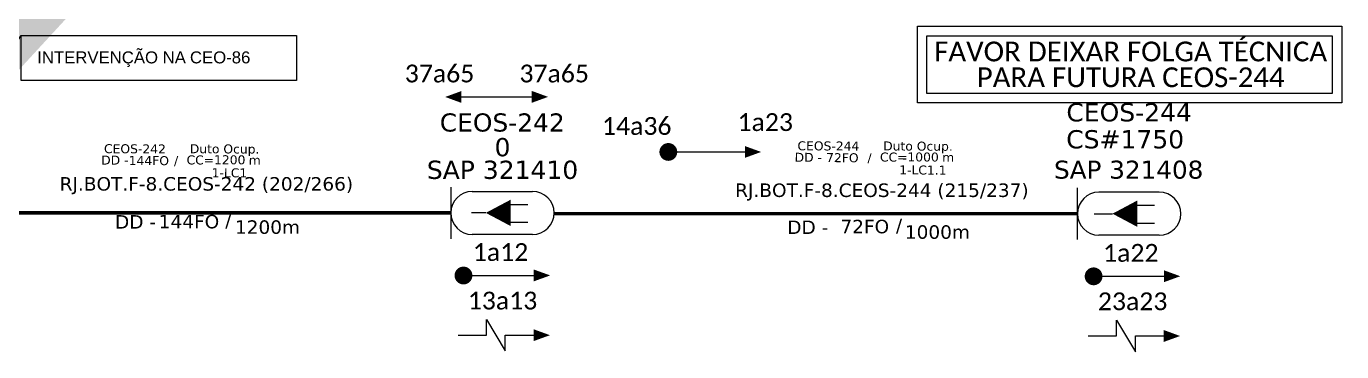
# Model space of a CAD drawing. Extents: x 56439 to 57440, y 58743 to 60492.
# Drawn here: x 56923.9 to 57070.3, y 59747.8 to 59784.1 of the extents above; entities that cross this region are included whole.
import ezdxf
from ezdxf.enums import TextEntityAlignment as Align

# ---------------------------------------------------------------- set-up
doc = ezdxf.new("R2010")
doc.units = 0
doc.layers.get('0').update_dxf_attribs({"linetype": 'CONTINUOUS'})
for name, color, linetype in [('10_4-POSTES', 1, 'CONTINUOUS'), ('20_4-CEOS', 1, 'CONTINUOUS'), ('20_5-CEO', 1, 'CONTINUOUS'), ('40_1-ETIQUETAS', 1, 'CONTINUOUS'), ('LABEL_CABOS', 7, 'CONTINUOUS'), ('SETA', 7, 'CONTINUOUS')]:
    doc.layers.add(name, color=color, linetype=linetype)
doc.styles.add('ARIAL', font='arial.ttf')
doc.styles.add('ROMANS', font='romans.shx')
doc.styles.add('SIREDIT', font='verdana.ttf')
doc.dimstyles.new('CL', dxfattribs={"dimtxt": 1, "dimasz": 2, "dimexe": 0.18, "dimexo": 0.0625, "dimgap": 0.09, "dimtad": 0, "dimdec": 0, "dimrnd": 1, "dimzin": 0, "dimtxsty": 'SIREDIT', "dimblk": 'NONE', "dimcen": 0, "dimse1": 1, "dimse2": 1, "dimsd1": 1, "dimsd2": 1, "dimclrt": 7, "dimazin": 3, "dimtfac": 1, "dimtdec": 0, "dimtofl": 0, "dimtmove": 0, "dimatfit": 3, "dimtolj": 1, "dimtzin": 0})

# ---------------------------------------------------------------- blocks, each defined once
blk = doc.blocks.new('*U44')
at = {"layer": '20_5-CEO'}
for p, q in [((-1.557, 1.264), (1.8, 1.264)), ((1.8, -1.13), (-1.557, -1.13))]:
    blk.add_line(p, q, dxfattribs=at)
blk.add_lwpolyline([(-2.753, 1.51), (-2.753, -1.376)], dxfattribs=at)
for centre, start, end in [((-1.557, 0.067), 90, 270), ((1.8, 0.067), 270, 90)]:
    blk.add_arc(centre, 1.197, start, end, dxfattribs=at)
at = {"layer": '20_5-CEO', "color": 7, "style": 'SIREDIT'}
for tag, height, p in [('FID', 1.01, (0.11, 5.605)), ('LOCAL', 1.014, (0.122, 4.234)), ('SAP', 1.014, (0.122, 2.974)), ('FIBRAS_RESERVA', 1.014, (0.122, -1.941))]:
    blk.add_attdef(tag, text='', height=height, dxfattribs=at).set_placement(p, align=Align.TOP_CENTER)
for tag, flags, p in [('ID_ATIVIDADE', 3, (0.11, -3.509)), ('FATOR', 1, (0.11, -4.821))]:
    blk.add_attdef(tag, text='', height=1.01, dxfattribs=dict(at, flags=flags)).set_placement(p, align=Align.TOP_CENTER)
at = {"layer": '20_5-CEO', "color": 7, "style": 'SIREDIT', "flags": 3}
blk.add_attdef('QTDE', (-4.877, -7.055), '', height=1.01, dxfattribs=at)
blk = doc.blocks.new('INST_CB_DT_OCUP_CFOA-SM-D1')
at = {"layer": 'LABEL_CABOS', "color": 0, "style": 'SIREDIT'}
for tag, flags, p in [('ID_ATIVIDADE', 3, (1.31, 2.67)), ('FATOR', 1, (11.56, 2.55))]:
    blk.add_attdef(tag, text='', height=1, rotation=359.69, dxfattribs=dict(at, flags=flags)).set_placement(p, align=Align.MIDDLE_CENTER)
for tag, p in [('DESTINO_CABO', (3.13, 1.26)), ('TIPO_CABO', (13.11, 1.24)), ('TIPO_CABO', (1.11, 0)), ('CABO', (4.69, -0.05)), ('/', (7.71, -0.05)), ('LANCE', (10.41, 0.02)), ('UND', (16.46, 0)), ('FID', (13.65, -1.41))]:
    blk.add_attdef(tag, text='', height=1, rotation=359.69, dxfattribs=at).set_placement(p, align=Align.MIDDLE_CENTER)
blk.add_attdef('QTDE', (11.93, -0.45), '', height=1, rotation=359.69, dxfattribs=at)
blk = doc.blocks.new('INST_CB_DT_OCUP_CFOA-SM-D0')
at = {"layer": 'LABEL_CABOS', "color": 0, "style": 'SIREDIT'}
for tag, flags, p in [('ID_ATIVIDADE', 3, (1.31, 2.67)), ('FATOR', 1, (11.56, 2.55))]:
    blk.add_attdef(tag, text='', height=1, rotation=359.69, dxfattribs=dict(at, flags=flags)).set_placement(p, align=Align.MIDDLE_CENTER)
for tag, p in [('DESTINO_CABO', (3.13, 1.26)), ('TIPO_CABO', (13.11, 1.24)), ('TIPO_CABO', (1.11, 0)), ('CABO', (4.69, -0.05)), ('/', (7.71, -0.05)), ('LANCE', (10.41, 0.02)), ('UND', (16.46, 0)), ('FID', (13.65, -1.41))]:
    blk.add_attdef(tag, text='', height=1, rotation=359.69, dxfattribs=at).set_placement(p, align=Align.MIDDLE_CENTER)
blk.add_attdef('QTDE', (11.93, -0.45), '', height=1, rotation=359.69, dxfattribs=at)
blk = doc.blocks.new('*U49')
at = {"color": 3}
blk.add_lwpolyline([(0.00004052, 0.00006618), (0.00019362, 0.00006618), (0.00019362, 0.00004097), (0.00004052, 0.00004097)], close=True, dxfattribs=at)
at = {"color": 3, "style": 'ARIAL'}
blk.add_attdef('SERVIÇO_EM_EMENDA_EXIST', text='', height=0.00000666, dxfattribs=at).set_placement((0.0001321, 0.00005059), align=Align.RIGHT)
blk.add_attdef('FID', (0.00013436, 0.00005059), '', height=0.00000666, dxfattribs=at)
at = {"layer": '10_4-POSTES', "style": 'ROMANS'}
for tag, p, flags in [('ID_ATIVIDADE', (-0.00000676, -0.00000863), 3), ('QTDE', (-0.00000598, -0.00001404), 3), ('FATOR', (-0.00000189, -0.00001133), 1)]:
    blk.add_attdef(tag, p, '', height=0.00000209, dxfattribs=dict(at, flags=flags))
at = {"color": 3}
blk.add_leader([(-0.0000002, 0.00000418), (0.00004052, 0.00006618)], dimstyle='CL', override={"dimgap": 0.09, "dimtad": 0}, dxfattribs=at)

msp = doc.modelspace()

# ---------------------------------------------------------------- linework, layer by layer
at = {"color": 3, "ltscale": 9e-07}
for points in [[(57023.12, 59784.05), (57070.35, 59784.05), (57070.35, 59775.54), (57023.12, 59775.54)], [(57024.17, 59783), (57069.3, 59783), (57069.3, 59776.59), (57024.17, 59776.59)]]:
    msp.add_lwpolyline(points, close=True, dxfattribs=at)
at = {"color": 0, "const_width": 0.99}
for points in [[(56994.91, 59770.07, 1), (56995.9, 59770.07, 1)], [(56972.11, 59756.32, 1), (56973.1, 59756.32, 1)], [(57042.24, 59756.23, 1), (57043.23, 59756.23, 1)]]:
    msp.add_lwpolyline(points, format="xyb", close=True, dxfattribs=at)
at = {"color": 0}
for points in [[(56975.16, 59749.68), (56975.16, 59751.43), (56977.25, 59747.93), (56977.25, 59749.68)], [(57045.29, 59749.59), (57045.29, 59751.34), (57047.39, 59747.84), (57047.39, 59749.59)]]:
    msp.add_lwpolyline(points, dxfattribs=at)
at = {"layer": '20_4-CEOS', "color": 8}
for p, q in [((57050.05, 59765.6), (57043.33, 59765.6)), ((57050.05, 59760.81), (57043.33, 59760.81))]:
    msp.add_line(p, q, dxfattribs=at)
for points in [[(57040.94, 59760.32), (57040.94, 59766.09)], [(57047.48, 59764.15), (57049.52, 59764.15)], [(57042.8, 59763.2), (57044.84, 59763.2)], [(57047.48, 59762.16), (57049.52, 59762.16)]]:
    msp.add_lwpolyline(points, dxfattribs=at)
at = {"layer": '20_4-CEOS'}
msp.add_lwpolyline([(56975.09, 59763.29, 0, 2.95, 0), (56977.87, 59763.29, 2.95, 2.95, 0)], format="xyseb", dxfattribs=at)
for points in [[(56977.74, 59764.24), (56979.78, 59764.24)], [(56975.09, 59763.29), (56973.48, 59763.29)], [(56977.74, 59762.25), (56979.78, 59762.25)]]:
    msp.add_lwpolyline(points, dxfattribs=at)
at = {"layer": '20_4-CEOS', "color": 8}
msp.add_lwpolyline([(57044.84, 59763.2, 0, 2.95, 0), (57047.61, 59763.2, 2.95, 2.95, 0)], format="xyseb", dxfattribs=at)
for centre, start, end in [((57043.33, 59763.2), 90, 270), ((57050.05, 59763.2), 270, 90)]:
    msp.add_arc(centre, 2.39, start, end, dxfattribs=at)
at = {"layer": '40_1-ETIQUETAS', "const_width": 0.4}
for points in [[(56912.97, 59763.29), (56971.2, 59763.29)], [(56982.71, 59763.2), (57040.94, 59763.2)]]:
    msp.add_lwpolyline(points, dxfattribs=at)
at = {"layer": 'SETA', "color": 0}
for points in [[(56972.38, 59776.19), (56980.89, 59776.19)], [(56995.41, 59770.07), (57003.92, 59770.07)], [(56972.6, 59756.32), (56981.11, 59756.32)], [(57042.74, 59756.23), (57051.25, 59756.23)], [(56972, 59749.68), (56975.16, 59749.68)], [(56977.25, 59749.68), (56980.41, 59749.68)], [(57042.13, 59749.59), (57045.29, 59749.59)], [(57047.39, 59749.59), (57050.55, 59749.59)]]:
    msp.add_lwpolyline(points, dxfattribs=at)
for points in [[(56972.38, 59776.85), (56970.57, 59776.19), (56972.38, 59775.53)], [(56980.21, 59776.86), (56982.02, 59776.2), (56980.21, 59775.54)], [(57003.92, 59770.73), (57005.73, 59770.07), (57003.92, 59769.41)], [(56980.43, 59756.99), (56982.25, 59756.33), (56980.43, 59755.67)], [(57050.57, 59756.9), (57052.38, 59756.24), (57050.57, 59755.58)], [(56980.41, 59750.34), (56982.23, 59749.68), (56980.41, 59749.02)], [(57050.55, 59750.25), (57052.36, 59749.59), (57050.55, 59748.93)]]:
    msp.add_solid(points, dxfattribs=at)

# ---------------------------------------------------------------- block references
at = {"color": 6}
ref = msp.add_blockref('INST_CB_DT_OCUP_CFOA-SM-D0', (56932.91, 59769.16), dxfattribs=at)
ref.add_attrib('DESTINO_CABO', 'CEOS-242', dxfattribs={"layer": 'LABEL_CABOS', "color": 0, "height": 1, "rotation": 359.69, "style": 'SIREDIT'}).set_placement((56936.04, 59770.42), align=Align.MIDDLE_CENTER)
ref.add_attrib('TIPO_CABO', 'Duto Ocup.', dxfattribs={"layer": 'LABEL_CABOS', "color": 0, "height": 1, "rotation": 359.69, "style": 'SIREDIT'}).set_placement((56946.02, 59770.41), align=Align.MIDDLE_CENTER)
ref.add_attrib('/', '/', dxfattribs={"layer": 'LABEL_CABOS', "color": 0, "height": 1, "rotation": 359.69, "style": 'SIREDIT'}).set_placement((56940.62, 59769.11), align=Align.MIDDLE_CENTER)
ref.add_attrib('FID', '1-LC1', dxfattribs={"layer": 'LABEL_CABOS', "color": 0, "height": 1, "rotation": 359.69, "style": 'SIREDIT'}).set_placement((56946.56, 59767.75), align=Align.MIDDLE_CENTER)
ref.add_attrib('LANCE', 'CC=', dxfattribs={"layer": 'LABEL_CABOS', "color": 0, "height": 1, "rotation": 359.69, "style": 'SIREDIT'}).set_placement((56943.32, 59769.18), align=Align.MIDDLE_CENTER)
ref.add_attrib('UND', 'm', dxfattribs={"layer": 'LABEL_CABOS', "color": 0, "height": 1, "rotation": 359.69, "style": 'SIREDIT'}).set_placement((56949.37, 59769.16), align=Align.MIDDLE_CENTER)
ref.add_attrib('CABO', '144FO', dxfattribs={"layer": 'LABEL_CABOS', "color": 0, "height": 1, "rotation": 359.69, "style": 'SIREDIT'}).set_placement((56937.59, 59769.11), align=Align.MIDDLE_CENTER)
ref.add_attrib('TIPO_CABO', 'DD - ', dxfattribs={"layer": 'LABEL_CABOS', "color": 0, "height": 1, "rotation": 359.69, "style": 'SIREDIT'}).set_placement((56934.02, 59769.16), align=Align.MIDDLE_CENTER)
ref.add_attrib('QTDE', '1200', (56944.84, 59768.71), dxfattribs={"layer": 'LABEL_CABOS', "color": 0, "height": 1, "rotation": 359.69, "style": 'SIREDIT'})
ref = msp.add_blockref('INST_CB_DT_OCUP_CFOA-SM-D1', (57010.08, 59769.48), dxfattribs=at)
ref.add_attrib('DESTINO_CABO', 'CEOS-244', dxfattribs={"layer": 'LABEL_CABOS', "color": 0, "height": 1, "rotation": 359.69, "style": 'SIREDIT'}).set_placement((57013.22, 59770.74), align=Align.MIDDLE_CENTER)
ref.add_attrib('TIPO_CABO', 'Duto Ocup.', dxfattribs={"layer": 'LABEL_CABOS', "color": 0, "height": 1, "rotation": 359.69, "style": 'SIREDIT'}).set_placement((57023.19, 59770.72), align=Align.MIDDLE_CENTER)
ref.add_attrib('/', '/', dxfattribs={"layer": 'LABEL_CABOS', "color": 0, "height": 1, "rotation": 359.69, "style": 'SIREDIT'}).set_placement((57017.8, 59769.43), align=Align.MIDDLE_CENTER)
ref.add_attrib('FID', '1-LC1.1', dxfattribs={"layer": 'LABEL_CABOS', "color": 0, "height": 1, "rotation": 359.69, "style": 'SIREDIT'}).set_placement((57023.73, 59768.06), align=Align.MIDDLE_CENTER)
ref.add_attrib('LANCE', 'CC=', dxfattribs={"layer": 'LABEL_CABOS', "color": 0, "height": 1, "rotation": 359.69, "style": 'SIREDIT'}).set_placement((57020.49, 59769.5), align=Align.MIDDLE_CENTER)
ref.add_attrib('UND', 'm', dxfattribs={"layer": 'LABEL_CABOS', "color": 0, "height": 1, "rotation": 359.69, "style": 'SIREDIT'}).set_placement((57026.55, 59769.48), align=Align.MIDDLE_CENTER)
ref.add_attrib('CABO', '72FO', dxfattribs={"layer": 'LABEL_CABOS', "color": 0, "height": 1, "rotation": 359.69, "style": 'SIREDIT'}).set_placement((57014.77, 59769.43), align=Align.MIDDLE_CENTER)
ref.add_attrib('TIPO_CABO', 'DD - ', dxfattribs={"layer": 'LABEL_CABOS', "color": 0, "height": 1, "rotation": 359.69, "style": 'SIREDIT'}).set_placement((57011.2, 59769.47), align=Align.MIDDLE_CENTER)
ref.add_attrib('QTDE', '1000', (57022.01, 59769.02), dxfattribs={"layer": 'LABEL_CABOS', "color": 0, "height": 1, "rotation": 359.69, "style": 'SIREDIT'})
at = {"layer": '20_5-CEO', "color": 0}
ref = msp.add_blockref('*U44', (56976.7, 59763.15), dxfattribs=dict(at, xscale=2, yscale=2, zscale=2))
ref.add_attrib('LOCAL', '0', dxfattribs={"color": 7, "height": 2.03, "style": 'SIREDIT'}).set_placement((56976.95, 59771.62), align=Align.TOP_CENTER)
ref.add_attrib('SAP', 'SAP 321410', dxfattribs={"color": 7, "height": 2.028, "style": 'SIREDIT'}).set_placement((56976.95, 59769.1), align=Align.TOP_CENTER)
ref.add_attrib('FID', 'CEOS-242', dxfattribs={"layer": '20_4-CEOS', "color": 7, "height": 2.019, "style": 'SIREDIT'}).set_placement((56976.92, 59774.36), align=Align.TOP_CENTER)
at = {"layer": 'LABEL_CABOS', "color": 0, "xscale": 199999.9999999376, "yscale": 199999.9999999376, "zscale": 199999.9999999376}
msp.add_blockref('*U49', (56915.29, 59769.81), dxfattribs=at).add_auto_attribs({'SERVIÇO_EM_EMENDA_EXIST': 'INTERVENÇÃO NA', 'FID': 'CEO-86'})

# ---------------------------------------------------------------- texts
at = {"color": 7, "char_height": 2.2, "width": 46.8706, "attachment_point": 5}
for s, insert in [('{\\fCalibri|b0|i0|c0|p34;FAVOR DEIXAR FOLGA TÉCNICA}', (57046.86, 59781.24)), ('{\\fCalibri|b0|i0|c0|p34;PARA FUTURA CEOS-244}', (57046.86, 59778.37))]:
    msp.add_mtext(s, dxfattribs=dict(at, insert=insert))
at = {"color": 0, "char_height": 1.98, "width": 25.1052, "attachment_point": 5}
for s, insert in [('{\\fCalibri|b0|i0|c0|p34;\\C7;37a65}', (56969.94, 59778.79)), ('{\\fCalibri|b0|i0|c0|p34;\\C7;37a65}', (56982.7, 59778.79)), ('{\\fCalibri|b0|i0|c0|p34;\\C7;1a12}', (56976.73, 59758.92)), ('{\\fCalibri|b0|i0|c0|p34;\\C7;1a22}', (57046.87, 59758.83)), ('{\\fCalibri|b0|i0|c0|p34;\\C7;13a13}', (56976.95, 59753.52)), ('{\\fCalibri|b0|i0|c0|p34;\\C7;23a23}', (57047.08, 59753.44))]:
    msp.add_mtext(s, dxfattribs=dict(at, insert=insert))
at = {"color": 0, "char_height": 1.98, "width": 25.1052, "attachment_point": 5, "rotation": 0}
for s, insert in [('{\\fCalibri|b0|i0|c0|p34;\\C7;1a23}', (57006.19, 59773.38)), ('{\\fCalibri|b0|i0|c0|p34;\\C7;14a36}', (56991.89, 59772.95))]:
    msp.add_mtext(s, dxfattribs=dict(at, insert=insert))
at = {"layer": '20_4-CEOS', "color": 7, "style": 'SIREDIT'}
for s, height, p in [('CEOS-244', 2.028, (57046.69, 59773.47)), ('CS#1750 ', 2.028, (57046.69, 59770.47)), ('SAP 321408', 2, (57046.64, 59767.1))]:
    msp.add_text(s, height=height, dxfattribs=at).set_placement(p, align=Align.CENTER)
at = {"layer": '40_1-ETIQUETAS', "color": 0, "style": 'SIREDIT'}
msp.add_text('RJ.BOT.F-8.CEOS-242 (202/266)', height=1.5, dxfattribs=at).set_placement((56943.99, 59765.77), align=Align.CENTER)
at = {"layer": '40_1-ETIQUETAS', "color": 7, "style": 'SIREDIT'}
msp.add_text('RJ.BOT.F-8.CEOS-244 (215/237) ', height=1.5, dxfattribs=at).set_placement((57019.5, 59765.06), align=Align.CENTER)
at = {"layer": '40_1-ETIQUETAS', "color": 0, "style": 'SIREDIT'}
for s, p in [('DD - ', (56939.04, 59761.54)), ('144FO', (56945.42, 59761.57)), ('/', (56946.78, 59761.71)), ('DD - ', (57013.86, 59760.94))]:
    msp.add_text(s, height=1.5, dxfattribs=at).set_placement(p, align=Align.RIGHT)
at = {"layer": '40_1-ETIQUETAS', "color": 7, "style": 'SIREDIT'}
for s, p in [('72FO', (57019.98, 59761.02)), ('/', (57021.43, 59761.16))]:
    msp.add_text(s, height=1.5, dxfattribs=at).set_placement(p, align=Align.RIGHT)
at = {"layer": '40_1-ETIQUETAS', "color": 0, "style": 'SIREDIT'}
msp.add_text('1200m', height=1.5, dxfattribs=at).set_placement((56947.17, 59760.96))
at = {"layer": '40_1-ETIQUETAS', "color": 7, "style": 'SIREDIT'}
msp.add_text('1000m', height=1.5, dxfattribs=at).set_placement((57021.73, 59760.41))

doc.saveas('drawing.dxf')
